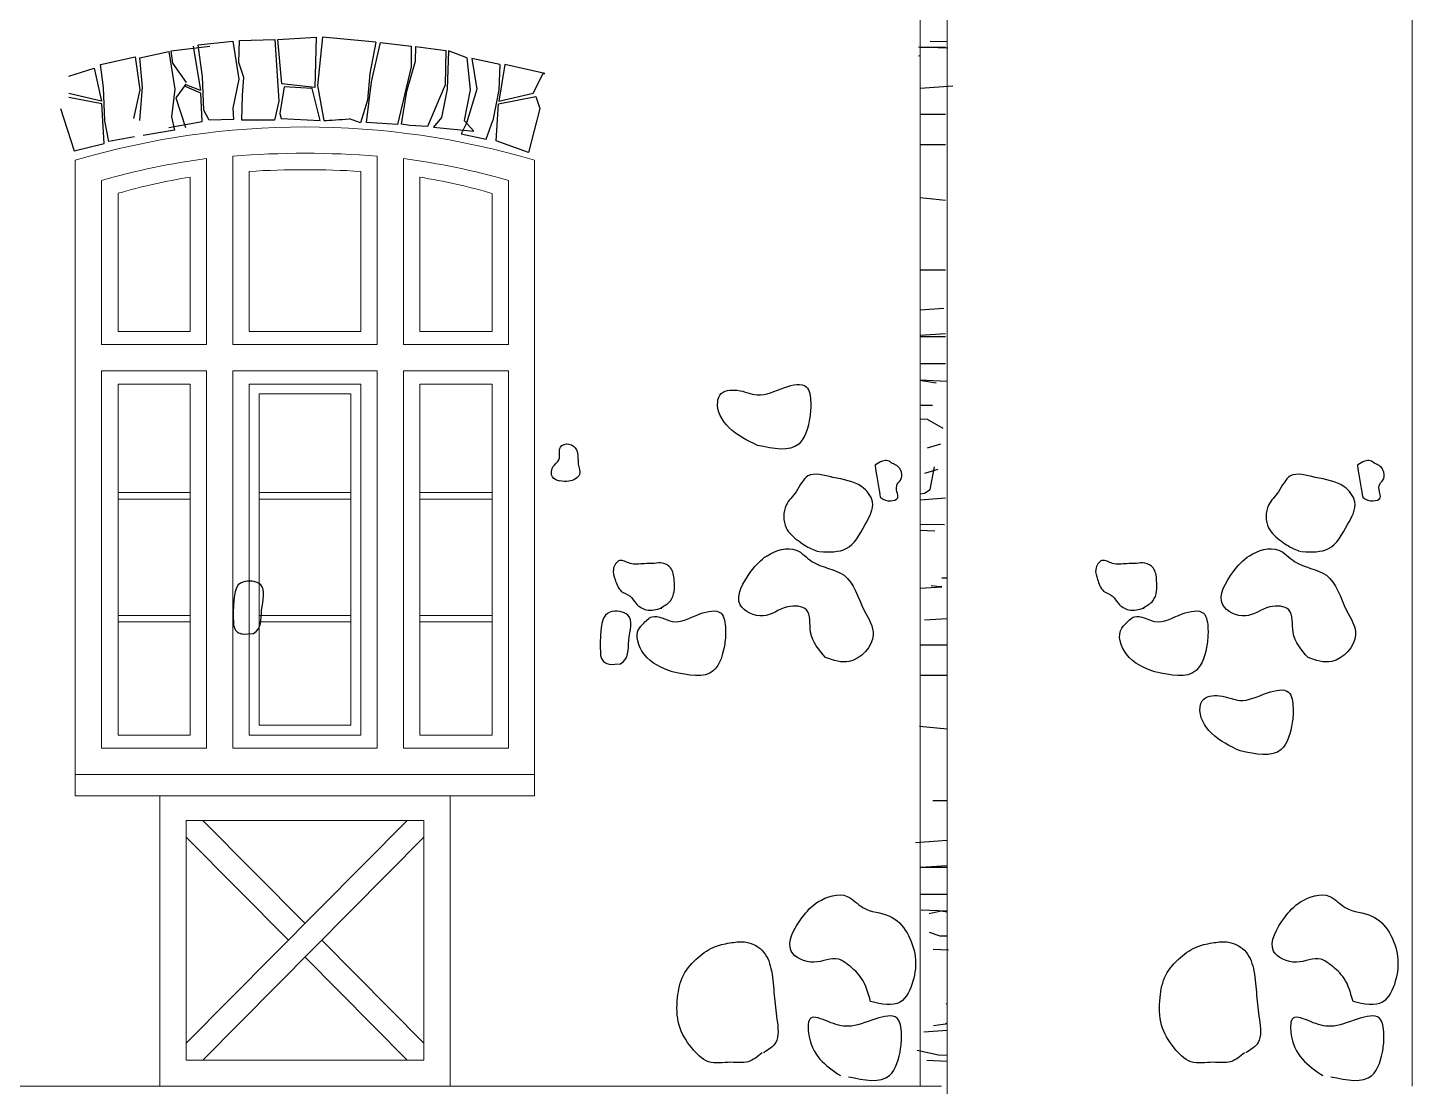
# Model space of a CAD drawing. Header units: millimetres. Extents: x 85048 to 158814, y 1395 to 38919.
# Drawn here: x 98593 to 102813, y 3897 to 7123 of the extents above; entities that cross this region are included whole.
import ezdxf

# ---------------------------------------------------------------- set-up
doc = ezdxf.new("R2010")
doc.units = ezdxf.units.MM
doc.layers.add('hatches', color=8, linetype='Continuous')
doc.layers.add('wall', color=5, linetype='Continuous')

msp = doc.modelspace()

# ---------------------------------------------------------------- linework, layer by layer
at = {"layer": 'hatches', "color": 252, "ltscale": 50, "true_color": 0x8f9991}
for p, q in [((99355.3, 7087.3, 2.2), (99472.4, 7094.3, 2.2)), ((99472.4, 7094.3, 2.2), (99468.1, 6941.2, 2.2)), ((99491.9, 7094.6, 2.2), (99475.8, 6946.4, 2.2)), ((99653.9, 7079, 2.2), (99491.9, 7094.6, 2.2)), ((98934.4, 7031.3, 2.2), (99022.7, 7050.8, 2.2)), ((99022.7, 7050.8, 2.2), (99041.3, 6935.3, 2.2)), ((99030.7, 7052.2, 2.2), (99147.6, 7067, 2.2)), ((99034.9, 7015.3, 2.2), (99030.7, 7052.2, 2.2)), ((99097.6, 7067, 2.2), (99119.1, 6931.9, 2.2)), ((99112.7, 7070.8, 2.2), (99218.5, 7082.3, 2.2)), ((99125.6, 6973, 2.2), (99112.7, 7070.8, 2.2)), ((99218.5, 7082.3, 2.2), (99236.6, 6966.2, 2.2)), ((99236, 7017.3, 2.2), (99238.6, 7084.4, 2.2)), ((99238.6, 7084.4, 2.2), (99346.2, 7087.1, 2.2)), ((99346.2, 7087.1, 2.2), (99358.2, 6899.5, 2.2)), ((99367.4, 6952.4, 2.2), (99355.3, 7087.3, 2.2)), ((99653.9, 7079, 2.2), (99635.9, 6983.4, 2.2)), ((99641, 6957.6, 2.2), (99667.7, 7078.1, 2.2)), ((99667.7, 7078.1, 2.2), (99761.5, 7066.4, 2.2)), ((99761.5, 7066.4, 2.2), (99761.5, 7004, 2.2)), ((99774.4, 7021.2, 2.2), (99776.1, 7065.4, 2.2)), ((99776.1, 7065.4, 2.2), (99867.2, 7053.2, 2.2)), ((99867.2, 7053.2, 2.2), (99865.6, 6949, 2.2)), ((99875.3, 7052.4, 2.2), (99870.9, 6935.3, 2.2)), ((99931.2, 7031.3, 2.2), (99875.3, 7052.4, 2.2)), ((101396.9, 7060.7, -443.6), (101307.7, 7064.2, -443.6)), ((101390.5, 7062.4, -443.6), (101314.2, 7062.4, -443.6)), ((101343.3, 7081.6, -443.6), (101395.6, 7081.1, -443.6)), ((98814.7, 7011, 2.2), (98920.9, 7034.3, 2.2)), ((98823.8, 6940.7, 2.2), (98814.7, 7011, 2.2)), ((98920.9, 7034.3, 2.2), (98934.8, 6933.9, 2.2)), ((98942.8, 6942.1, 2.2), (98934.4, 7031.3, 2.2)), ((99077.1, 6955.9, 2.2), (99034.9, 7015.3, 2.2)), ((99251.5, 6970.9, 2.2), (99236, 7017.3, 2.2)), ((99748.6, 6929.2, 2.2), (99774.4, 7021.2, 2.2)), ((99931.2, 7031.3, 2.2), (99941.4, 6933.5, 2.2)), ((99946.8, 7029.4, 2.2), (99961.9, 6935.3, 2.2)), ((100032.2, 7010.9, 2.2), (99946.8, 7029.4, 2.2)), ((100032.2, 7010.9, 2.2), (99946.8, 7029.4, 2.2)), ((100032.2, 7010.9, 2.2), (100028.6, 6933.5, 2.2)), ((100032.2, 7010.9, 2.2), (100028.6, 6933.5, 2.2)), ((100047.2, 7011, 2.2), (100029.3, 6899.6, 2.2)), ((100047.2, 7011, 2.2), (100029.3, 6899.6, 2.2)), ((100168.7, 6983.1, 2.2), (100047.2, 7011, 2.2)), ((100168.7, 6983.1, 2.2), (100047.2, 7011, 2.2)), ((101308.1, 7037.6, -443.6), (101314.2, 7038, -443.6)), ((98718.1, 6975.3, 2.2), (98795.9, 7000.1, 2.2)), ((98795.9, 7000.1, 2.2), (98817.4, 6899.6, 2.2)), ((99129.9, 6871.5, 2.2), (99125.6, 6973, 2.2)), ((99236.6, 6966.2, 2.2), (99217.7, 6878, 2.2)), ((99247.7, 6917.8, 2.2), (99251.5, 6970.9, 2.2)), ((99635.9, 6983.4, 2.2), (99629, 6902.5, 2.2)), ((99761.5, 7004, 2.2), (99720.1, 6828, 2.2)), ((100133.6, 6923.6, 2.2), (100163.5, 6983, 2.2)), ((100133.6, 6923.6, 2.2), (100163.5, 6983, 2.2)), ((100163.5, 6983, 2.2), (100168.7, 6983.1, 2.2)), ((98817.4, 6899.6, 2.2), (98718.1, 6922.5, 2.2)), ((98817.4, 6899.6, 2.2), (98718.1, 6922.5, 2.2)), ((98828.1, 6839.2, 2.2), (98823.8, 6940.7, 2.2)), ((98934.8, 6933.9, 2.2), (98915.9, 6846.2, 2.2)), ((98934.6, 6840.6, 2.2), (98942.8, 6942.1, 2.2)), ((99041.3, 6935.3, 2.2), (99031.6, 6851.7, 2.2)), ((99075.3, 6950.8, 2.2), (99044.4, 6909.5, 2.2)), ((99120.9, 6923.2, 2.2), (99070.7, 6944.5, 2.2)), ((99119.1, 6931.9, 2.2), (99072.4, 6949.7, 2.2)), ((99124.8, 6837.6, 2.2), (99120.9, 6923.2, 2.2)), ((99374.3, 6943, 2.2), (99361.3, 6861.3, 2.2)), ((99468.1, 6941.2, 2.2), (99367.4, 6952.4, 2.2)), ((99460.3, 6937.8, 2.2), (99374.3, 6943, 2.2)), ((99484.7, 6840.3, 2.2), (99460.3, 6937.8, 2.2)), ((99475.8, 6946.4, 2.2), (99495.6, 6840.1, 2.2)), ((99625.5, 6833.9, 2.2), (99641, 6957.6, 2.2)), ((99732.4, 6828.9, 2.2), (99748.6, 6929.2, 2.2)), ((99865.6, 6949, 2.2), (99811.7, 6822.3, 2.2)), ((99870.9, 6935.3, 2.2), (99853.8, 6849.4, 2.2)), ((99941.4, 6933.5, 2.2), (99923.4, 6840.6, 2.2)), ((99961.9, 6935.3, 2.2), (99930.1, 6832.3, 2.2)), ((100028.6, 6933.5, 2.2), (100010.6, 6840.6, 2.2)), ((100028.6, 6933.5, 2.2), (100010.6, 6840.6, 2.2)), ((100029.3, 6899.6, 2.2), (100133.6, 6923.6, 2.2)), ((100029.3, 6899.6, 2.2), (100133.6, 6923.6, 2.2)), ((101412.2, 6945.1, -443.6), (101313, 6938, -443.6)), ((98819.1, 6890.9, 2.2), (98718.1, 6910.7, 2.2)), ((98819.1, 6890.9, 2.2), (98718.1, 6910.7, 2.2)), ((98826, 6769.9, 2.2), (98819.1, 6890.9, 2.2)), ((99044.4, 6909.5, 2.2), (99073.4, 6819.4, 2.2)), ((99245.3, 6841.2, 2.2), (99247.7, 6917.8, 2.2)), ((99358.2, 6899.5, 2.2), (99344.9, 6840.8, 2.2)), ((99629, 6902.5, 2.2), (99607.5, 6833.6, 2.2)), ((100020.7, 6778.2, 2.2), (100027.5, 6890.9, 2.2)), ((100020.7, 6778.2, 2.2), (100027.5, 6890.9, 2.2)), ((100027.5, 6890.9, 2.2), (100141.9, 6913.3, 2.2)), ((100027.5, 6890.9, 2.2), (100141.9, 6913.3, 2.2)), ((100141.9, 6913.3, 2.2), (100154, 6877.2, 2.2)), ((100141.9, 6913.3, 2.2), (100154, 6877.2, 2.2)), ((98692.6, 6877.2, 2.2), (98735, 6748.2, 2.2)), ((98692.6, 6877.2, 2.2), (98735, 6748.2, 2.2)), ((98840.4, 6775.8, 2.2), (98828.1, 6839.2, 2.2)), ((99023.4, 6819.4, 2.2), (99124.8, 6837.6, 2.2)), ((99031.6, 6851.7, 2.2), (99040.3, 6810.8, 2.2)), ((99146.1, 6841.4, 2.2), (99129.9, 6871.5, 2.2)), ((99219.8, 6843.6, 2.2), (99146.1, 6841.4, 2.2)), ((99217.7, 6878, 2.2), (99219.8, 6843.6, 2.2)), ((99344.9, 6840.8, 2.2), (99245.3, 6841.2, 2.2)), ((99361.3, 6861.3, 2.2), (99365.5, 6846.7, 2.2)), ((99365.5, 6846.7, 2.2), (99484.7, 6840.3, 2.2)), ((99607.5, 6833.6, 2.2), (99573.5, 6845.2, 2.2)), ((99853.8, 6849.4, 2.2), (99830.2, 6820, 2.2)), ((99953, 6808, 2.2), (99923.4, 6840.6, 2.2)), ((99989.9, 6783.5, 2.2), (100010.6, 6840.6, 2.2)), ((100154, 6877.2, 2.2), (100119.3, 6743.1, 2.2)), ((100154, 6877.2, 2.2), (100119.3, 6743.1, 2.2)), ((101313, 6859.7, -220.7), (101390.5, 6859.7, -220.7)), ((99040.3, 6810.8, 2.2), (98944.7, 6794.5, 2.2)), ((99720.1, 6828, 2.2), (99625.5, 6833.9, 2.2)), ((99757.9, 6825.2, 2.2), (99732.4, 6828.9, 2.2)), ((99811.7, 6822.3, 2.2), (99757.9, 6825.2, 2.2)), ((99830.2, 6820, 2.2), (99953, 6808, 2.2)), ((99930.1, 6832.3, 2.2), (99914.4, 6799.8, 2.2)), ((99914.4, 6799.8, 2.2), (99989.9, 6783.5, 2.2)), ((98735, 6748.2, 2.2), (98826, 6769.9, 2.2)), ((98735, 6748.2, 2.2), (98826, 6769.9, 2.2)), ((98918.6, 6790.3, 2.2), (98840.4, 6775.8, 2.2)), ((100119.3, 6743.1, 2.2), (100020.7, 6778.2, 2.2)), ((100119.3, 6743.1, 2.2), (100020.7, 6778.2, 2.2)), ((101313, 6766.9, -1.6), (101390.5, 6766.9, -1.6)), ((101313, 6605.2, -224.5), (101390.5, 6597.1, -224.5)), ((101390.5, 6384.4, -220.7), (101313, 6384.4, -220.7)), ((101384.9, 6267, -220.7), (101313, 6261.9, -220.7)), ((101390.5, 6190.5, 2.2), (101313, 6184.9, 2.2)), ((101313, 6181.7, 2.2), (101390.5, 6181.7, 2.2)), ((101313, 6099.6, 221.2), (101390.5, 6099.6, 221.2)), ((101362, 6039.7, 2.2), (101312.1, 6048.2, 2.2)), ((101313, 6049.5, 2.2), (101393.8, 6045.5, 2.2)), ((101313, 5973.2, 2.2), (101350.1, 5972.3, 2.2)), ((101335.1, 5929.6, 2.2), (101313, 5930.5, 2.2)), ((101382.8, 5902, 2.2), (101335.1, 5929.6, 2.2)), ((101335.1, 5842.6, 2.2), (101375.7, 5854.8, 2.2)), ((101343, 5715.6, 2.2), (101356.7, 5784.5, 2.2)), ((101327.6, 5765.2, 2.2), (101368.2, 5777.3, 2.2)), ((101313, 5703.1, 2.2), (101325.9, 5704.9, 2.2)), ((101325.9, 5704.9, 2.2), (101343, 5715.6, 2.2)), ((101390.5, 5689.1, 2.2), (101313, 5683.5, 2.2)), ((101313, 5609.8, 2.2), (101387, 5609.1, 2.2)), ((101357.5, 5589, 2.2), (101313, 5590.7, 2.2)), ((101395.6, 5445.3, -666.4), (101378.8, 5445.3, -666.4)), ((101378.8, 5418.7, -666.4), (101313, 5414.1, -666.4)), ((101346.1, 5423.4, -666.4), (101372.8, 5420.5, -666.4)), ((101372.8, 5420.5, -666.4), (101378.8, 5420.9, -666.4)), ((101395.6, 5322.2, -666.4), (101326.1, 5317.2, -666.4)), ((101313, 5242.6, -443.6), (101395.6, 5242.6, -443.6)), ((101313, 5149.8, -224.5), (101395.6, 5149.8, -224.5)), ((101310.7, 4995.1, -447.4), (101395.6, 4986.3, -447.4)), ((101395.6, 4767.3, -443.6), (101351.5, 4767.3, -443.6)), ((101395.6, 4646.1, -443.6), (101298.8, 4639.2, -443.6)), ((101313, 4564.5, -220.7), (101395.6, 4564.5, -220.7)), ((101395.6, 4569.1, -220.7), (101331.7, 4564.5, -220.7)), ((101313, 4482.5, -1.6), (101395.6, 4482.5, -1.6)), ((101315.9, 4435.4, -220.7), (101395.6, 4431.5, -220.7)), ((101376.8, 4431.1, -220.7), (101340.1, 4422.6, -220.7)), ((101395.6, 4427.9, -220.7), (101376.8, 4431.1, -220.7)), ((101340.1, 4366.5, -220.7), (101373.3, 4356.2, -220.7)), ((101373.3, 4356.2, -220.7), (101395.6, 4355.7, -220.7)), ((101399.8, 4312.5, -220.7), (101352.3, 4314.3, -220.7)), ((101392.3, 4148.1, -220.7), (101395.6, 4149.1, -220.7)), ((101395.6, 4067.7, -220.7), (101324.2, 4062.6, -220.7)), ((101353.7, 4082.7, -220.7), (101390.5, 4087.8, -220.7)), ((101390.5, 4087.8, -220.7), (101395.6, 4090.9, -220.7)), ((101304.1, 4007.8, -220.7), (101368.6, 3992.7, -220.7)), ((101395.6, 3972.9, -220.7), (101333.1, 3975.4, -220.7)), ((101368.6, 3992.7, -220.7), (101395.6, 3992.5, -220.7))]:
    msp.add_line(p, q, dxfattribs=at)
msp.add_open_spline([(99495.6, 6840.1, 2.2), (99514.8, 6841.5, 2.2), (99544.1, 6842.7, 2.2), (99573.5, 6845.2, 2.2)], degree=3, dxfattribs=at)
for points in [[(100817.5, 5850.3, 2.2), (100942.8, 5854.2, 2.2), (100976.7, 5936.2, 2.2), (100979.3, 5980.8, 2.2), (100965.7, 6028.9, 2.2), (100901, 6026.8, 2.2), (100816.7, 6004, 2.2), (100755.5, 6018.2, 2.2), (100702.6, 6003.2, 2.2), (100695.9, 5984, 2.2), (100730.8, 5904.2, 2.2), (100817.5, 5850.3, 2.2)], [(100214.3, 5740.9, 2.2), (100192.5, 5754, 2.2), (100193.6, 5784.5, 2.2), (100212.1, 5806.4, 2.2), (100216.5, 5844.5, 2.2), (100242.7, 5854.3, 2.2), (100265.6, 5836.9, 2.2), (100271.1, 5793.3, 2.2), (100274.4, 5761.6, 2.2), (100242.7, 5740.9, 2.2), (100213.2, 5742, 2.2)], [(101007.3, 5526.4, 2.2), (101087.4, 5535.7, 2.2), (101145.3, 5608.8, 2.2), (101167.6, 5678.6, 2.2), (101134.9, 5724.4, 2.2), (101047, 5752.8, 2.2), (100971.1, 5757.1, 2.2), (100934.7, 5709.1, 2.2), (100904.7, 5668.1, 2.2), (100904.7, 5599, 2.2), (100943.9, 5557.9, 2.2), (100987.1, 5532.5, 2.2), (101005.1, 5526.4, 2.2)], [(102477.6, 5526.4, -0.2), (102557.6, 5535.7, -0.2), (102615.6, 5608.8, -0.2), (102637.9, 5678.6, -0.2), (102605.2, 5724.4, -0.2), (102517.3, 5752.8, -0.2), (102441.4, 5757.1, -0.2), (102405, 5709.1, -0.2), (102375, 5668.1, -0.2), (102375, 5599, -0.2), (102414.2, 5557.9, -0.2), (102457.4, 5532.5, -0.2), (102475.4, 5526.4, -0.2)], [(101024.8, 5203.8, 2.2), (101097, 5191.7, 2.2), (101170, 5272.5, 2.2), (101142.4, 5347.5, 2.2), (101081, 5454.4, 2.2), (100983.2, 5496.8, 2.2), (100935.4, 5531.2, 2.2), (100846.2, 5514, 2.2), (100797.4, 5465.8, 2.2), (100764.7, 5364.3, 2.2), (100834, 5330.6, 2.2), (100908.6, 5358.1, 2.2), (100966.3, 5349.1, 2.2), (100979.2, 5281.3, 2.2), (101024.8, 5203.8, 2.2)], [(102495.1, 5203.8, -0.2), (102567.3, 5191.7, -0.2), (102640.3, 5272.5, -0.2), (102612.7, 5347.5, -0.2), (102551.3, 5454.4, -0.2), (102453.5, 5496.8, -0.2), (102405.7, 5531.2, -0.2), (102316.5, 5514, -0.2), (102267.7, 5465.8, -0.2), (102235, 5364.3, -0.2), (102304.3, 5330.6, -0.2), (102378.8, 5358.1, -0.2), (102436.6, 5349.1, -0.2), (102449.5, 5281.3, -0.2), (102495.1, 5203.8, -0.2)], [(100522.2, 5355.2, 2.2), (100552.3, 5377, 2.2), (100563.5, 5438.8, 2.2), (100552.4, 5476.9, 2.2), (100527.8, 5491.5, 2.2), (100502.6, 5490.7, 2.2), (100471.8, 5489.7, 2.2), (100429, 5490.6, 2.2), (100396.8, 5499.4, 2.2), (100377.9, 5472.5, 2.2), (100383.2, 5441.9, 2.2), (100401.9, 5406.3, 2.2), (100428.8, 5390.7, 2.2), (100447.1, 5368.2, 2.2), (100478.4, 5349.4, 2.2), (100525.5, 5354.2, 2.2)], [(101992.5, 5355.2, -0.2), (102022.6, 5377, -0.2), (102033.8, 5438.8, -0.2), (102022.7, 5476.9, -0.2), (101998.1, 5491.5, -0.2), (101972.8, 5490.7, -0.2), (101942.1, 5489.7, -0.2), (101899.2, 5490.6, -0.2), (101867.1, 5499.4, -0.2), (101848.2, 5472.5, -0.2), (101853.5, 5441.9, -0.2), (101872.2, 5406.3, -0.2), (101899.1, 5390.7, -0.2), (101917.4, 5368.2, -0.2), (101948.7, 5349.4, -0.2), (101995.8, 5354.2, -0.2)], [(100558.1, 5160, 2.2), (100683.4, 5164, 2.2), (100717.3, 5245.9, 2.2), (100719.9, 5290.5, 2.2), (100706.2, 5338.6, 2.2), (100641.5, 5336.6, 2.2), (100557.3, 5313.7, 2.2), (100496.1, 5327.9, 2.2), (100467.4, 5305.4, 2.2), (100457.1, 5293.7, 2.2), (100471.4, 5213.9, 2.2), (100558.1, 5160, 2.2)], [(102028.4, 5160, -0.2), (102153.7, 5164, -0.2), (102187.6, 5245.9, -0.2), (102190.2, 5290.5, -0.2), (102176.5, 5338.6, -0.2), (102111.8, 5336.6, -0.2), (102027.6, 5313.7, -0.2), (101966.4, 5327.9, -0.2), (101937.7, 5305.4, -0.2), (101927.4, 5293.7, -0.2), (101941.6, 5213.9, -0.2), (102028.4, 5160, -0.2)], [(102287.8, 4919.4, -0.2), (102413.1, 4923.4, -0.2), (102447, 5005.4, -0.2), (102449.6, 5049.9, -0.2), (102436, 5098, -0.2), (102371.3, 5096, -0.2), (102287, 5073.1, -0.2), (102225.8, 5087.4, -0.2), (102172.9, 5072.3, -0.2), (102166.2, 5053.1, -0.2), (102201.1, 4973.3, -0.2), (102287.8, 4919.4, -0.2)], [(101161.9, 4155.3, 2.2), (101252.3, 4154, 2.2), (101290.9, 4217.4, 2.2), (101297.7, 4292.3, 2.2), (101219.7, 4416, 2.2), (101138.5, 4441.7, 2.2), (101090.8, 4476, 2.2), (101001.5, 4458.9, 2.2), (100952.7, 4410.7, 2.2), (100920, 4309.2, 2.2), (100989.3, 4275.4, 2.2), (101063.9, 4284.5, 2.2), (101094.4, 4266.6, 2.2), (101134.6, 4226.2, 2.2), (101161.9, 4155.3, 2.2)], [(102632.2, 4155.3, -0.2), (102722.6, 4154, -0.2), (102761.2, 4217.4, -0.2), (102768, 4292.3, -0.2), (102690, 4416, -0.2), (102608.8, 4441.7, -0.2), (102561.1, 4476, -0.2), (102471.8, 4458.9, -0.2), (102423, 4410.7, -0.2), (102390.3, 4309.2, -0.2), (102459.6, 4275.4, -0.2), (102534.2, 4284.5, -0.2), (102564.7, 4266.6, -0.2), (102604.9, 4226.2, -0.2), (102632.2, 4155.3, -0.2)], [(100831.6, 3999.3, 2.2), (100788.4, 3971.9, 2.2), (100736.3, 3970.3, 2.2), (100668.1, 3972.1, 2.2), (100616.6, 4014.6, 2.2), (100578.3, 4083.5, 2.2), (100573.7, 4167.5, 2.2), (100591.6, 4236.2, 2.2), (100636, 4289.7, 2.2), (100689.1, 4323.4, 2.2), (100738.8, 4335, 2.2), (100782.9, 4336.4, 2.2), (100836, 4306, 2.2), (100859.9, 4248.6, 2.2), (100868.2, 4174.8, 2.2), (100876.5, 4100.9, 2.2), (100872.7, 4030.7, 2.2), (100835.6, 3999.4, 2.2)], [(102301.9, 3999.3, -0.2), (102258.7, 3971.9, -0.2), (102206.6, 3970.3, -0.2), (102138.4, 3972.1, -0.2), (102086.9, 4014.6, -0.2), (102048.6, 4083.5, -0.2), (102044, 4167.5, -0.2), (102061.9, 4236.2, -0.2), (102106.3, 4289.7, -0.2), (102159.4, 4323.4, -0.2), (102209.1, 4335, -0.2), (102253.2, 4336.4, -0.2), (102306.3, 4306, -0.2), (102330.1, 4248.6, -0.2), (102338.5, 4174.8, -0.2), (102346.8, 4100.9, -0.2), (102343, 4030.7, -0.2), (102305.9, 3999.4, -0.2)], [(101094.3, 3926.4, 2.2), (101219.6, 3930.4, 2.2), (101253.5, 4012.3, 2.2), (101256.1, 4056.9, 2.2), (101242.5, 4105, 2.2), (101177.8, 4103, 2.2), (101093.5, 4080.1, 2.2), (101032.3, 4094.3, 2.2), (100979.4, 4104.8, 2.2), (100972.7, 4060.1, 2.2), (101007.6, 3980.3, 2.2), (101069.9, 3929.7, 2.2)], [(102564.6, 3926.4, -0.2), (102689.9, 3930.4, -0.2), (102723.8, 4012.3, -0.2), (102726.4, 4056.9, -0.2), (102712.7, 4105, -0.2), (102648, 4103, -0.2), (102563.8, 4080.1, -0.2), (102502.6, 4094.3, -0.2), (102449.6, 4104.8, -0.2), (102443, 4060.1, -0.2), (102477.9, 3980.3, -0.2), (102540.2, 3929.7, -0.2)]]:
    msp.add_spline(points, degree=3, dxfattribs=at)
for points, knots in [([(101191.8, 5691.6, 2.2), (101191.8, 5691.6, 2.2), (101173.9, 5789.7, 2.2), (101182.5, 5794.9, 2.2), (101195, 5802.8, 2.2), (101215.1, 5805.9, 2.2), (101227.6, 5794.5, 2.2), (101243.3, 5789.4, 2.2), (101256.4, 5774, 2.2), (101260.4, 5749, 2.2), (101239.7, 5732.9, 2.2), (101240.6, 5710.9, 2.2), (101249.9, 5686.7, 2.2), (101218.9, 5678, 2.2), (101201.3, 5684.4, 2.2), (101192.6, 5691.1, 2.2), (101191.8, 5691.6, 2.2)], [124.845666, 124.845666, 124.845666, 124.845666, 127.93742, 131.029173, 153.842308, 170.334498, 186.795964, 201.512455, 218.997738, 245.397607, 266.238724, 289.285258, 308.048715, 331.383778, 361.749297, 364.491593, 364.491593, 364.491593, 364.491593]), ([(102662.1, 5691.6, -0.2), (102662.1, 5691.6, -0.2), (102644.2, 5789.7, -0.2), (102652.8, 5794.9, -0.2), (102665.2, 5802.8, -0.2), (102685.4, 5805.9, -0.2), (102697.9, 5794.5, -0.2), (102713.6, 5789.4, -0.2), (102726.7, 5774, -0.2), (102730.7, 5749, -0.2), (102710, 5732.9, -0.2), (102710.9, 5710.9, -0.2), (102720.2, 5686.7, -0.2), (102689.2, 5678, -0.2), (102671.6, 5684.4, -0.2), (102662.8, 5691.1, -0.2), (102662.1, 5691.6, -0.2)], [124.845666, 124.845666, 124.845666, 124.845666, 127.93742, 131.029173, 153.842308, 170.334498, 186.795964, 201.512455, 218.997738, 245.397607, 266.238724, 289.285258, 308.048715, 331.383778, 361.749297, 364.491593, 364.491593, 364.491593, 364.491593]), ([(99280.9, 5277.1, 2.2), (99252.7, 5274, 2.2), (99234, 5278, 2.2), (99224.9, 5284.8, 2.2), (99219.7, 5302.3, 2.2), (99216.5, 5405.9, 2.2), (99236.9, 5444.3, 2.2), (99326.8, 5431.6, 2.2), (99299.5, 5350.8, 2.2), (99306.8, 5291.7, 2.2), (99280.9, 5277.1, 2.2)], [394.702215, 394.702215, 394.702215, 394.702215, 400.557988, 415.910439, 415.910439, 415.910439, 480.991077, 536.231936, 613.763119, 684.162889, 684.162889, 684.162889, 684.162889]), ([(100399.9, 5184.9, 2.2), (100371.7, 5181.8, 2.2), (100353, 5185.8, 2.2), (100343.9, 5192.6, 2.2), (100338.7, 5210.1, 2.2), (100335.5, 5313.7, 2.2), (100355.8, 5352.1, 2.2), (100445.8, 5339.4, 2.2), (100418.5, 5258.6, 2.2), (100425.8, 5199.5, 2.2), (100399.9, 5184.9, 2.2)], [394.702215, 394.702215, 394.702215, 394.702215, 400.557988, 415.910439, 415.910439, 415.910439, 480.991077, 536.231936, 613.763119, 684.162889, 684.162889, 684.162889, 684.162889])]:
    msp.add_open_spline(points, degree=3, knots=knots, dxfattribs=at)
at = {"layer": 'wall', "color": 250, "linetype": 'Continuous', "lineweight": 15, "ltscale": 0.13}
for p, q in [((102813, 10277.2, 2.2), (102813, 3897.2, 7.2)), ((101395.6, 2847.2, -41.3), (101395.6, 9098.2, -41.3)), ((101313, 8848.2, 2.2), (101313, 3897.2, 2.2)), ((101313, 8055.9, 2.2), (101313, 3897.2, 2.2)), ((98737.9, 6719.2, 2.2), (98738, 4782.2, 2.2)), ((99138.3, 6724, 2.2), (99138.3, 6197.5, 2.2)), ((99138.3, 6724, 2.2), (99138.3, 6157.4, 2.2)), ((99218.3, 6731.6, 2.2), (99218.3, 6157.4, 2.2)), ((99658, 6731.6, 2.2), (99658, 6157.4, 2.2)), ((99738, 6724, 2.2), (99738, 6157.4, 2.2)), ((99738, 6724, 2.2), (99738, 6157.4, 2.2)), ((100138, 6719.2, 2.2), (100138, 4782.2, 2.2)), ((99088.3, 6667.7, 2.2), (99088.3, 6197.5, 2.2)), ((99268.3, 6685.1, 2.2), (99268.3, 6197.5, 2.2)), ((99608, 6685, 2.2), (99608, 6197.5, 2.2)), ((98818.2, 6657.6, 2.2), (98818.2, 6157.4, 2.2)), ((99788, 6667.6, 2.2), (99788, 6197.5, 2.2)), ((100058.2, 6657.4, 2.2), (100058.2, 6157.4, 2.2)), ((98868.2, 6618.3, 2.2), (98868.2, 6197.5, 2.2)), ((100008.2, 6618.2, 2.2), (100008.2, 6197.5, 2.2)), ((98868.2, 6197.5, 2.2), (99088.3, 6197.5, 2.2)), ((99218.3, 6197.5, 2.2), (99218.3, 6157.4, 2.2)), ((99268.3, 6197.5, 2.2), (99608, 6197.5, 2.2)), ((99788, 6197.5, 2.2), (100008.2, 6197.5, 2.2)), ((98818.2, 6157.4, 2.2), (99138.3, 6157.4, 2.2)), ((98818.2, 6157.4, 2.2), (99138.3, 6157.4, 2.2)), ((99218.3, 6157.4, 2.2), (99658, 6157.4, 2.2)), ((99738, 6157.4, 2.2), (100058.2, 6157.4, 2.2)), ((98818.2, 6077.4, 2.2), (98818.2, 4927.2, 2.2)), ((98818.2, 6077.4, 2.2), (99138.3, 6077.4, 2.2)), ((98818.2, 6077.4, 2.2), (99138.3, 6077.4, 2.2)), ((99138.3, 6077.4, 2.2), (99138.3, 4927.2, 2.2)), ((99138.3, 6077.4, 2.2), (99138.3, 4927.2, 2.2)), ((99218.3, 6077.4, 2.2), (99658, 6077.4, 2.2)), ((99218.3, 6077.4, 2.2), (99218.3, 4927.2, 2.2)), ((99218.3, 6077.4, 2.2), (99658, 6077.4, 2.2)), ((99218.3, 6077.4, 2.2), (99218.3, 4927.2, 2.2)), ((99658, 6077.4, 2.2), (99658, 4927.2, 2.2)), ((99658, 6077.4, 2.2), (99658, 4927.2, 2.2)), ((99738, 6077.4, 2.2), (99738, 4927.2, 2.2)), ((99738, 6077.4, 2.2), (99738, 4927.2, 2.2)), ((100058.2, 6077.4, 2.2), (99738, 6077.4, 2.2)), ((100058.2, 6077.4, 2.2), (99738, 6077.4, 2.2)), ((100058.2, 6077.4, 2.2), (100058.2, 4927.2, 2.2)), ((98868.2, 6037.2, 2.2), (98868.2, 4967.3, 2.2)), ((98868.2, 6037.2, 2.2), (99088.3, 6037.2, 2.2)), ((99088.3, 6037.2, 2.2), (99088.3, 4967.3, 2.2)), ((99268.3, 6037.2, 2.2), (99608, 6037.2, 2.2)), ((99268.3, 6037.2, 2.2), (99268.3, 4967.3, 2.2)), ((99268.3, 6037.2, 2.2), (99608, 6037.2, 2.2)), ((99608, 6037.2, 2.2), (99608, 4967.3, 2.2)), ((99788, 6037.2, 2.2), (99788, 4967.3, 2.2)), ((100008.2, 6037.2, 2.2), (99788, 6037.2, 2.2)), ((100008.2, 6037.2, 2.2), (100008.2, 4967.3, 2.2)), ((99298.3, 6007.2, 2.2), (99298.3, 4997.3, 2.2)), ((99298.3, 6007.2, 2.2), (99578, 6007.2, 2.2)), ((99578, 6007.2, 2.2), (99578, 4997.3, 2.2)), ((99088.3, 5706.2, 2.2), (98868.2, 5706.2, 2.2)), ((99578, 5706.2, 2.2), (99298.3, 5706.2, 2.2)), ((100008.2, 5706.2, 2.2), (99788, 5706.2, 2.2)), ((99088.3, 5686.2, 2.2), (98868.2, 5686.2, 2.2)), ((99578, 5686.2, 2.2), (99298.3, 5686.2, 2.2)), ((100008.2, 5686.2, 2.2), (99788, 5686.2, 2.2)), ((99088.3, 5332.2, 2.2), (98868.2, 5332.2, 2.2)), ((99578, 5332.2, 2.2), (99298.3, 5332.2, 2.2)), ((100008.2, 5332.2, 2.2), (99788, 5332.2, 2.2)), ((99088.3, 5312.2, 2.2), (98868.2, 5312.2, 2.2)), ((99578, 5312.2, 2.2), (99298.3, 5312.2, 2.2)), ((100008.2, 5312.2, 2.2), (99788, 5312.2, 2.2)), ((99298.3, 4997.3, 2.2), (99578, 4997.3, 2.2)), ((99088.3, 4967.3, 2.2), (98868.2, 4967.3, 2.2)), ((99608, 4967.3, 2.2), (99268.3, 4967.3, 2.2)), ((100008.2, 4967.3, 2.2), (99788, 4967.3, 2.2)), ((98818.2, 4927.2, 2.2), (99138.3, 4927.2, 2.2)), ((99218.3, 4927.2, 2.2), (99658, 4927.2, 2.2)), ((99738, 4927.2, 2.2), (100058.2, 4927.2, 2.2)), ((100138, 4847.2, 2.2), (98738, 4847.2, 2.2)), ((98738, 4847.2, 2.2), (100138, 4847.2, 2.2)), ((98738, 4782.2, 2.2), (100138, 4782.2, 2.2)), ((98995.7, 3897.2, 2.2), (98995.7, 4782.2, 2.2)), ((99880.7, 4782.2, 2.2), (99880.7, 3897.2, 2.2)), ((99075.7, 4707.2, 2.2), (99800.7, 4707.2, 2.2)), ((99075.7, 3977.2, 2.2), (99075.7, 4707.2, 2.2)), ((99075.7, 4028.3, 1.6), (99749.9, 4707.2, 2.1)), ((99126.4, 4707.2, 2.1), (99438.2, 4393.3, 1.9)), ((99800.7, 3977.2, 2.2), (99800.7, 4707.2, 2.2)), ((99075.7, 4656.1, 2.1), (99387.4, 4342.2, 1.9)), ((99126.4, 3977.2, 1.6), (99800.7, 4656.1, 2.1)), ((99488.9, 4342.2, 1.9), (99800.7, 4028.3, 1.6)), ((99438.2, 4291.1, 1.9), (99749.9, 3977.2, 1.6)), ((99800.7, 3977.2, 1.6), (99075.7, 3977.2, 1.6)), ((101378, 3897.2, -0.2), (95033, 3897.2, -0.2))]:
    msp.add_line(p, q, dxfattribs=at)
for centre, radius, start, end in [((99438, 4349.9, 2.2), 2470.6, 73.5404, 106.4596), ((99399.5, 4661.9, 2.2), 2078.6, 97.2183, 106.2407), ((99438, 3991.8, 2.2), 2748.6, 85.4073, 94.5828), ((99476.4, 4661.8, 2.2), 2078.7, 73.7477, 82.7702), ((99376.3, 4868.6, 2.2), 1822, 99.0946, 106.1943), ((99438, 3991.8, 2.2), 2698.6, 86.3864, 93.6035), ((99499.6, 4868.5, 2.2), 1822.1, 73.7932, 80.893)]:
    msp.add_arc(centre, radius, start, end, dxfattribs=at)

doc.saveas('drawing.dxf')
